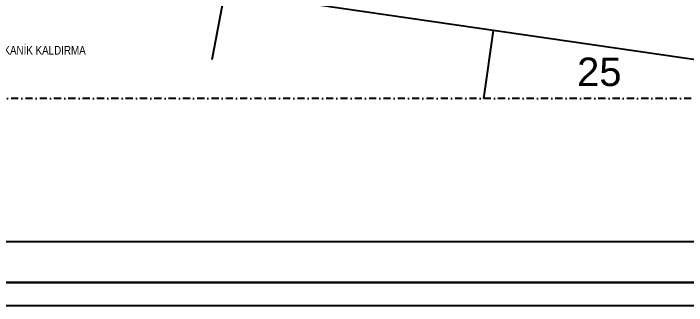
# Model space of a CAD drawing. Header units: millimetres. Extents: x 82776 to 137242, y 11666 to 27998.
# Drawn here: x 89566 to 90746, y 16109 to 16622 of the extents above; entities that cross this region are included whole.
import ezdxf
from ezdxf.xclip import XClip

# ---------------------------------------------------------------- set-up
doc = ezdxf.new("R2010")
doc.units = ezdxf.units.MM
doc.header["$XCLIPFRAME"] = 0
doc.linetypes.add('DASHDOT', pattern=[1, 0.5, -0.25, 0, -0.25])
for name, color, linetype in [('0_IFC_Elevation_3', 21, 'Continuous'), ('0_IFC_Legend_Viewport', 7, 'Continuous'), ('0_IFC_Notation_Section_50', 10, 'Continuous'), ('0_IFC_Text_Explanation_50', 231, 'Continuous')]:
    doc.layers.add(name, color=color, linetype=linetype)
doc.layers.add('NADI', color=7, linetype='Continuous', lineweight=0)
doc.styles.add('IFC_TEXT', font='ARIALN.TTF')
doc.styles.get("Standard").update_dxf_attribs({"font": 'arial.ttf'})

# ---------------------------------------------------------------- blocks, each defined once
blk = doc.blocks.new('*U1842')
blk.add_lwpolyline([(-5476.5, 0), (-759.4, 0), (-759.4, 71.5), (-5476.5, 71.5)], close=True)
at = {"layer": '0_IFC_Legend_Viewport', "transparency": 33554687}
blk.add_lwpolyline([(-5476.5, 2920), (0, 2920), (0, 0), (-5476.5, 0)], close=True, dxfattribs=at)
at = {"style": 'IFC_TEXT'}
for tag, p in [('PAFTA', (-3296.7, 17.9)), ('OLCEK', (-110.4, 17.9))]:
    blk.add_attdef(tag, p, '', height=35, dxfattribs=at)
blk = doc.blocks.new('ARAZİYOLLAR_2')
at = {"layer": '0_IFC_Elevation_3'}
for p, q in [((-1490.7, -3124.3, 3462.4), (-1004.9, -3147.1, 3462.4)), ((-1495.4, -5048.9, 3462.4), (-1012.9, -5050, 3462.4))]:
    blk.add_line(p, q, dxfattribs=at)
at = {"layer": '0_IFC_Elevation_3', "elevation": 3462.4}
blk.add_lwpolyline([(1226.5, -8932.6), (-378.2, -8775.4), (-1025.4, -8013.5), (-1006.3, -3483.3), (-1003.6, -2832.5), (-658.4, 644.8)], dxfattribs=at)
at = {"layer": 'NADI'}
blk.add_text('25', height=200, rotation=278.0307, dxfattribs=at).set_placement((-1317.7, -5684.6, 443.8))
blk = doc.blocks.new('VP_SETLER')
at = {"layer": '0_IFC_Text_Explanation_50', "transparency": 33554687, "insert": (669.3, -6982.4), "char_height": 60, "attachment_point": 3, "style": 'IFC_TEXT'}
blk.add_mtext_dynamic_manual_height_columns('\\pxql;TÜM PEYZAJ MERDİVENLERİNDE ENGELLİ KOLU  (MEKANİK KALDIRMA İLETME PLATFORMU) KULLANILMIŞTIR. ', width=2529.828, gutter_width=293, heights=[1405.6], dxfattribs=at)
blk = doc.blocks.new('VAZIYET PLANI')
at = {"layer": '0_IFC_Notation_Section_50', "linetype": 'DASHDOT', "ltscale": 100}
blk.add_lwpolyline([(11583.7, 0), (0, 0), (0, 9738.9), (11583.7, 9738.9)], close=True, dxfattribs=at)
ref = blk.add_blockref('ARAZİYOLLAR_2', (720.3, 2186.1, -3462.4), dxfattribs=dict(rotation=81.96927943568697))
XClip(ref).set_block_clipping_path([(-2265.303593221, 407.7926608024), (-647.0130053807, -11062.3160780947), (8996.370837995, -9701.7537971335), (7378.0802501547, 1768.3549417636)])
blk.add_blockref('VP_SETLER', (2216.9, 7350.9))

msp = doc.modelspace()

# ---------------------------------------------------------------- linework, layer by layer
msp.add_lwpolyline([(82776.4, 19109.3), (82776.4, 16109.3), (125837.1, 16109.1), (125837.1, 19109.1)], close=True)

# ---------------------------------------------------------------- block references
msp.add_blockref('*U1842', (94438.9, 16149.3))

# ---------------------------------------------------------------- next in the draw order: block references
at = {"xscale": 0.25, "yscale": 0.25, "zscale": 0.25}
msp.add_blockref('VAZIYET PLANI', (89012.7, 16472.4, -86559.6), dxfattribs=at)

doc.saveas('drawing.dxf')
